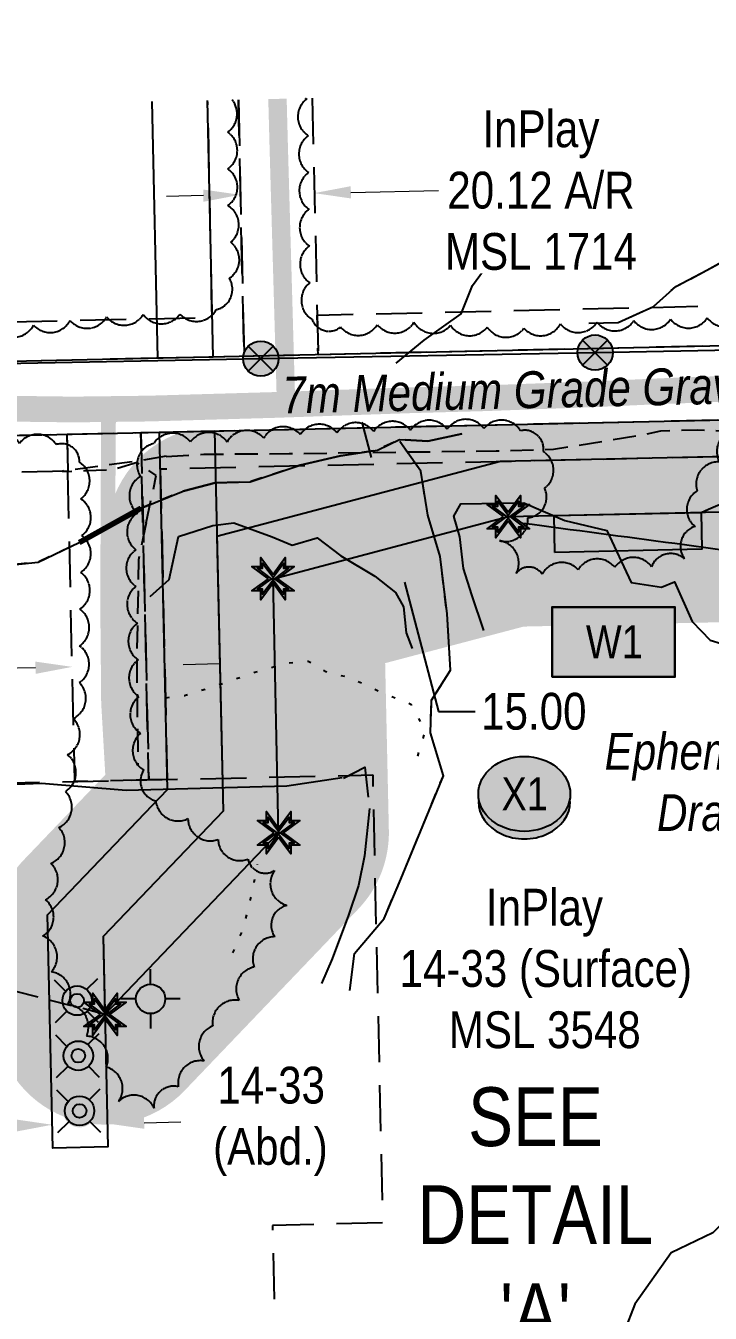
# Model space of a CAD drawing. Extents: x 603855 to 610284, y 5883755 to 5888048.
# Drawn here: x 606607 to 606793.1, y 5884908.4 to 5885258.5 of the extents above; entities that cross this region are included whole.
import ezdxf
from ezdxf.enums import TextEntityAlignment as Align

# ---------------------------------------------------------------- set-up
doc = ezdxf.new("R2010")
doc.units = 0
doc.header["$LTSCALE"] = 5
doc.header["$PDMODE"] = 34
doc.header["$PDSIZE"] = 0.03
for name, pattern in [('0', [1, 1, 0]), ('foc-ACCESSROAD', [3.75, 2.5, -1.25]), ('foc-FLOWLINE', [3.75, 2.5, -1.25]), ('foc-TIELINE', [1.875, 1.25, -0.625]), ('foc-TOPO', [1, 0.2, -0.8]), ('foc-TOPO-ephemeral', [6.25, 3.125, -0.625, 0.625, -0.625, 0.625, -0.625]), ('POWERLINE5', [7.8, 2.4, -0.6, 0.6, -0.6, 0.6, -0.6, 2.4]), ('UG_PIPE', [1.875, 1.25, -0.625])]:
    doc.linetypes.add(name, pattern=pattern)
doc.layers.get('Defpoints').update_dxf_attribs({"color": 9})
for name, color, linetype, lineweight in [('AS-GENERAL', 48, 'Continuous', 18), ('C-AR-T', 13, 'Continuous', 9), ('C-RW-T', 13, 'Continuous', 9), ('C-WS-T', 13, 'Continuous', 9), ('F-AR-T', 190, 'Continuous', 9), ('T-TEXT', 48, 'Continuous', 18), ('T-TIE-T', 201, 'Continuous', 18)]:
    doc.layers.add(name, color=color, linetype=linetype, lineweight=lineweight)
for name, color, linetype in [('AS-PIPE-UG', 44, 'UG_PIPE'), ('AS-POWER', 104, 'foc-POWER'), ('AS-POWER-EXISTING', 72, 'POWERLINE5'), ('AS-ROADS', 254, 'Continuous'), ('C-AR', 13, 'foc-ACCESSROAD'), ('C-FLOWLINE', 13, 'foc-FLOWLINE'), ('C-RW', 13, 'Continuous'), ('C-WS', 13, 'foc-ACCESSROAD'), ('F-AR', 190, 'foc-ACCESSROAD'), ('F-EZE', 190, 'foc-FLOWLINE'), ('F-WS-S', 8, 'Continuous'), ('L-BD', 7, 'Continuous'), ('L-DETAIL-T', 3, 'Continuous'), ('L-MON', 1, 'Continuous'), ('L-SEC', 7, 'Continuous'), ('L-TIE', 7, 'foc-TIELINE'), ('P-BUFFER-H 30m', 51, 'Continuous'), ('P-CROSSINGS', 250, 'Continuous'), ('P-PROPOSED', 10, 'Continuous'), ('P-PROPOSED-H', 21, 'Continuous'), ('P-TEMP-H', 41, 'Continuous'), ('P-TEMP_WORKSPACE', 46, 'Continuous'), ('P-TXT', 4, 'Continuous'), ('T-BUSH', 110, '0'), ('T-DRAW', 143, 'foc-TOPO-ephemeral'), ('T-GENERAL', 48, 'foc-TOPO'), ('T-SLOPE', 48, 'Continuous'), ('T-WATER-T', 170, 'Continuous')]:
    doc.layers.add(name, color=color, linetype=linetype)
doc.layers.add('P-100m WELL BORE BUFFER', color=7, linetype='Continuous', true_color=0xf5ffd6)
doc.styles.add('80CG', font='ARIALN.TTF', dxfattribs={"height": 10})
doc.styles.add('80L', font='ARIALN.TTF', dxfattribs={"height": 10})
doc.styles.add('80LS', font='ARIALNI.TTF', dxfattribs={"height": 10})
doc.styles.add('Crossing', font='ARIALN.TTF', dxfattribs={"height": 10})
doc.styles.add('foc-LtypeFont', font='ARIALN.TTF', dxfattribs={"height": 7.35})
doc.linetypes.add('foc-POWER', pattern='A,6,-1,["P",foc-LtypeFont,S=0.2,R=0,X=-0.625,Y=-0.75],-1.24,4', length=12.24)
doc.linetypes.add('foc-TOPO-flowdirection-NOLINE', pattern='A,0,[">",foc-LtypeFont,S=0.3,R=0,X=0,Y=-0.945],-20,[">",foc-LtypeFont,S=0.3,R=0,X=0,Y=-0.945],0', length=20)
doc.dimstyles.new('Compass 5 000', dxfattribs={"dimscale": 5, "dimtxt": 9, "dimasz": 2, "dimexe": 0.2, "dimexo": 0.0625, "dimgap": 0.5, "dimtad": 0, "dimtih": 1, "dimtoh": 1, "dimzin": 0, "dimdsep": 46, "dimtxsty": '80CG', "dimcen": 0.1, "dimse1": 1, "dimse2": 1, "dimclrd": 256, "dimclrt": 256, "dimaunit": 1, "dimadec": 4, "dimazin": 0, "dimtfac": 0.06, "dimtofl": 0, "dimtmove": 0, "dimatfit": 1, "dimfxl": 0.2, "dimtolj": 1, "dimtzin": 0, "dimlwd": -1, "dimarcsym": 0})

# ---------------------------------------------------------------- blocks, each defined once
blk = doc.blocks.new('GABD')
for p, q in [((0, 0.808), (0, 1.616)), ((-0.808, 0), (-1.616, 0)), ((1.616, 0), (0.808, 0)), ((0, -0.808), (0, -1.616))]:
    blk.add_line(p, q)
blk.add_circle((0, 0), 0.8)
blk = doc.blocks.new('*D390')
at = {"layer": 'C-AR-T', "transparency": 16777216}
for p, q in [((606609.62, 5885083.9), (606599.62, 5885083.67)), ((606649.74, 5885084.81), (606659.73, 5885085.04))]:
    blk.add_line(p, q, dxfattribs=at)
for points in [[(606609.58, 5885085.57), (606609.65, 5885082.23), (606619.61, 5885084.13)], [(606649.7, 5885086.48), (606649.78, 5885083.15), (606639.74, 5885084.59)]]:
    blk.add_solid(points, dxfattribs=at)
at = {"layer": 'Defpoints', "color": 0, "transparency": 16777216}
for p in [(606619.61, 5885084.13), (606619.73, 5885078.97), (606639.86, 5885079.42)]:
    blk.add_point(p, dxfattribs=at)
at = {"layer": 'C-AR-T', "transparency": 16777216, "insert": (606571.69, 5885083.67), "char_height": 10, "attachment_point": 5, "style": '80CG'}
blk.add_mtext('\\A1;InPlay\\P20.12 A/R\\PMSL 3548', dxfattribs=at)
blk = doc.blocks.new('POWERPOLE')
h = blk.add_hatch(color=255)
edge = h.paths.add_edge_path()
edge.add_arc((0, 0), 0.96, 0, 360)
at = {"linetype": 'Continuous'}
for p, q in [((0.679, -0.679), (-0.679, 0.679)), ((-0.679, -0.679), (0.679, 0.679))]:
    blk.add_line(p, q, dxfattribs=at)
blk.add_circle((0, 0), 0.96, dxfattribs=at)
blk = doc.blocks.new('WC')
at = {"layer": 'L-MON'}
h = blk.add_hatch(color=255, dxfattribs=at)
h.dxf.hatch_style = 1
edge = h.paths.add_edge_path()
edge.add_arc((0, 0), 0.9, 0, 360)
at = {"layer": 'L-MON', "color": 240, "flags": 128}
for points in [[(-0.622, 0.503), (-1.232, 1.12)], [(0.52, 0.608), (1.126, 1.206)], [(-1.179, -1.185), (-0.559, -0.572)], [(1.159, -1.185), (0.557, -0.574)]]:
    blk.add_lwpolyline(points, dxfattribs=at)
at = {"layer": 'L-MON', "color": 240}
for radius in [0.8, 0.373]:
    blk.add_circle((0, 0), radius, dxfattribs=at)
blk = doc.blocks.new('TEMP')
h = blk.add_hatch(color=255)
h.dxf.hatch_style = 1
h.paths.add_polyline_path([(0, 0.251), (-0.666, 1.152), (-0.666, 0.666), (-1.152, 0.666), (-0.251, 0), (-1.152, -0.666), (-0.666, -0.666), (-0.666, -1.152), (0, -0.251), (0.666, -1.152), (0.666, -0.666), (1.152, -0.666), (0.251, 0), (1.152, 0.666), (0.666, 0.666), (0.666, 1.152)])
h.paths.add_polyline_path([(0.566, 0.849), (0.566, 0.566), (0.849, 0.566), (0.083, 0), (0.849, -0.566), (0.566, -0.566), (0.566, -0.849), (0, -0.083), (-0.566, -0.849), (-0.566, -0.566), (-0.849, -0.566), (-0.083, 0), (-0.849, 0.566), (-0.566, 0.566), (-0.566, 0.849), (0, 0.083)], flags=16)
h = blk.add_hatch(color=1)
h.dxf.hatch_style = 1
h.paths.add_polyline_path([(0, 0.083), (-0.566, 0.849), (-0.566, 0.566), (-0.849, 0.566), (-0.083, 0), (-0.849, -0.566), (-0.566, -0.566), (-0.566, -0.849), (0, -0.083), (0.566, -0.849), (0.566, -0.566), (0.849, -0.566), (0.083, 0), (0.849, 0.566), (0.566, 0.566), (0.566, 0.849)])
at = {"color": 1}
for p, q in [((-0.083, 0), (0.083, 0)), ((0, 0.083), (0, -0.083))]:
    blk.add_line(p, q, dxfattribs=at)
at = {"color": 255, "flags": 128}
blk.add_lwpolyline([(-0.251, 0), (-1.152, 0.666), (-0.666, 0.666), (-0.666, 1.152), (0, 0.251), (0.666, 1.152), (0.666, 0.666), (1.152, 0.666), (0.251, 0), (1.152, -0.666), (0.666, -0.666), (0.666, -1.152), (0, -0.251), (-0.666, -1.152), (-0.666, -0.666), (-1.152, -0.666)], close=True, dxfattribs=at)
at = {"color": 1, "flags": 128}
blk.add_lwpolyline([(-0.083, 0), (-0.849, 0.566), (-0.566, 0.566), (-0.566, 0.849), (0, 0.083), (0.566, 0.849), (0.566, 0.566), (0.849, 0.566), (0.083, 0), (0.849, -0.566), (0.566, -0.566), (0.566, -0.849), (0, -0.083), (-0.566, -0.849), (-0.566, -0.566), (-0.849, -0.566)], close=True, dxfattribs=at)
blk = doc.blocks.new('*D408')
at = {"layer": 'Defpoints', "color": 0, "transparency": 16777216}
for p in [(606699.38, 5885130.25), (606703.2, 5885115.76), (606707.38, 5885116.86)]:
    blk.add_point(p, dxfattribs=at)
at = {"layer": 'P-TXT', "transparency": 16777216}
for p, q in [((606701.01, 5885141.03), (606698.45, 5885150.7)), ((606709.94, 5885107.19), (606719.23, 5885071.99)), ((606719.23, 5885071.99), (606729.23, 5885071.99))]:
    blk.add_line(p, q, dxfattribs=at)
for points in [[(606702.62, 5885141.45), (606699.39, 5885140.6), (606703.56, 5885131.36)], [(606711.55, 5885107.62), (606708.32, 5885106.77), (606707.38, 5885116.86)]]:
    blk.add_solid(points, dxfattribs=at)
at = {"layer": 'P-TXT', "transparency": 16777216, "insert": (606745.16, 5885071.99), "char_height": 10, "attachment_point": 5, "style": '80CG'}
blk.add_mtext('\\A1;15.00', dxfattribs=at)
blk = doc.blocks.new('*D416')
at = {"layer": 'Defpoints', "color": 0, "transparency": 16777216}
for p in [(606665.27, 5885212.5), (606665.28, 5885211.7), (606685.42, 5885212.15)]:
    blk.add_point(p, dxfattribs=at)
at = {"layer": 'F-AR-T', "transparency": 16777216}
for p, q in [((606655.27, 5885212.28), (606645.27, 5885212.05)), ((606695.4, 5885213.17), (606719.2, 5885213.7))]:
    blk.add_line(p, q, dxfattribs=at)
for points in [[(606655.23, 5885213.94), (606655.3, 5885210.61), (606665.27, 5885212.5)], [(606695.36, 5885214.84), (606695.44, 5885211.51), (606685.4, 5885212.95)]]:
    blk.add_solid(points, dxfattribs=at)
at = {"layer": 'F-AR-T', "transparency": 16777216, "insert": (606747.1, 5885213.7), "char_height": 10, "attachment_point": 5, "style": '80CG', "bg_fill": 3, "box_fill_scale": 1.1, "bg_fill_color": 256, "bg_fill_true_color": 13158600, "bg_fill_transparency": 0}
blk.add_mtext('\\A1;InPlay\\P20.12 A/R\\PMSL 1714', dxfattribs=at)
blk = doc.blocks.new('*D419')
at = {"layer": 'C-RW-T', "transparency": 16777216}
for p, q in [((606604.19, 5884959.41), (606529.78, 5884957.76)), ((606639.17, 5884960.18), (606649.17, 5884960.4))]:
    blk.add_line(p, q, dxfattribs=at)
for points in [[(606604.15, 5884961.07), (606604.22, 5884957.74), (606614.18, 5884959.63)], [(606639.13, 5884961.85), (606639.21, 5884958.52), (606629.17, 5884959.96)]]:
    blk.add_solid(points, dxfattribs=at)
at = {"layer": 'Defpoints', "color": 0, "transparency": 16777216}
for p in [(606614.1, 5884963.51), (606629.09, 5884963.84), (606614.18, 5884959.63)]:
    blk.add_point(p, dxfattribs=at)
at = {"layer": 'C-RW-T', "transparency": 16777216, "insert": (606490.69, 5884957.76), "char_height": 10, "attachment_point": 5, "style": '80CG'}
blk.add_mtext('\\A1;InPlay\\P15.00 P/L R/W\\PPLA ______', dxfattribs=at)
blk = doc.blocks.new('Temp_Area_Small_Pink')
at = {"true_color": 0xff8aff}
h = blk.add_hatch(color=211, dxfattribs=at)
h.dxf.hatch_style = 1
h.paths.add_polyline_path([(-16.83, -9.44), (16.33, -9.44), (16.33, 9.05), (-16.83, 9.05)])
at = {"color": 250}
for points in [[(-17.03, -9.64), (16.53, -9.64), (16.53, 9.25), (-17.03, 9.25)], [(-16.93, -9.54), (16.43, -9.54), (16.43, 9.15), (-16.93, 9.15)]]:
    blk.add_lwpolyline(points, close=True, dxfattribs=at)
at = {"color": 250, "style": '80L'}
blk.add_attdef('TEMPORARY', text='', height=9, dxfattribs=at).set_placement((0, -0.15), align=Align.MIDDLE_CENTER)
blk = doc.blocks.new('xing2')
h = blk.add_hatch(color=50)
h.dxf.hatch_style = 1
edge = h.paths.add_edge_path()
edge.add_ellipse((0, 0), major_axis=(-12.5, 0), ratio=0.816297, start_angle=0, end_angle=360)
h = blk.add_hatch(color=250)
h.dxf.hatch_style = 1
edge = h.paths.add_edge_path()
edge.add_ellipse((0, -2.05), major_axis=(-12.5, 0), ratio=0.816297, start_angle=0, end_angle=180)
edge.add_line((12.5, -2.05), (12.5, 0))
edge.add_ellipse((0, 0), major_axis=(-12.5, 0), ratio=0.816297, start_angle=0, end_angle=180, ccw=False)
edge.add_line((-12.5, 0), (-12.5, -2.05))
at = {"color": 250}
blk.add_ellipse((0, 0), major_axis=(-12.5, 0), ratio=0.816297, dxfattribs=at)
blk.add_ellipse((0, -2.05), major_axis=(-12.5, 0), ratio=0.816297, start_param=0, end_param=3.141593, dxfattribs=at)
at = {"color": 250, "style": 'Crossing'}
blk.add_attdef('CROSSING', text='', height=9, dxfattribs=at).set_placement((0.09, 0.02), align=Align.MIDDLE_CENTER)
at = {"color": 250, "style": 'Crossing', "flags": 1}
for tag, p in [('OWNER', (0.09, -12.49)), ('DESCRIPTION', (0.09, -25.77)), ('LOCATION', (0.09, -39.3)), ('DWG_REF', (0.09, -52.84))]:
    blk.add_attdef(tag, text='', height=9, dxfattribs=at).set_placement(p, align=Align.MIDDLE_CENTER)

msp = doc.modelspace()

# ---------------------------------------------------------------- hatches: boundary and pattern name
at = {"layer": 'P-BUFFER-H 30m'}
h = msp.add_hatch(color=256, dxfattribs=at)
h.dxf.hatch_style = 1
edge = h.paths.add_edge_path()
edge.add_arc((606658.967, 5885119.59), 29.988, 108.32269, 181.26909)
edge.add_line((606628.986, 5885118.926), (606630.366, 5885056.649))
edge.add_line((606630.366, 5885056.649), (606606.377, 5885031.573))
edge.add_arc((606628.046, 5885010.843), 29.988, 136.26909, 181.26909)
edge.add_line((606598.065, 5885010.179), (606598.535, 5884988.979))
edge.add_arc((606628.516, 5884989.644), 29.988, 181.26909, 316.26909)
edge.add_line((606650.185, 5884968.914), (606697.419, 5885018.288))
edge.add_arc((606675.749, 5885039.018), 29.988, 316.26909, 361.26909)
edge.add_line((606705.73, 5885039.682), (606704.723, 5885085.143))
edge.add_line((606704.723, 5885085.143), (606742.412, 5885095.089))
edge.add_line((606742.412, 5885095.089), (607214.373, 5885105.515))
edge.add_line((607214.373, 5885105.515), (607222.011, 5885098.691))
edge.add_arc((607241.991, 5885121.054), 29.988, 228.22083, 246.35337)
edge.add_line((607229.962, 5885093.584), (607269.812, 5885076.135))
edge.add_line((607269.812, 5885076.135), (607292.739, 5885062.639))
edge.add_line((607292.739, 5885062.639), (607422.5, 5884966.067))
edge.add_line((607422.5, 5884966.067), (607451.857, 5884925.777))
edge.add_arc((607476.093, 5884943.437), 29.988, 216.07954, 271.26409)
edge.add_line((607476.755, 5884913.457), (607544.099, 5884914.943))
edge.add_arc((607543.437, 5884944.923), 29.988, 271.26409, 361.26409)
edge.add_line((607573.418, 5884945.585), (607573.197, 5884955.579))
edge.add_arc((607543.216, 5884954.917), 29.988, 1.26409, 91.26409)
edge.add_line((607542.555, 5884984.898), (607496.102, 5884983.873))
edge.add_line((607496.102, 5884983.873), (607475.477, 5885012.179))
edge.add_arc((607451.24, 5884994.519), 29.988, 36.07954, 53.34213)
edge.add_line((607469.144, 5885018.576), (607332.785, 5885120.059))
edge.add_arc((607314.881, 5885096.002), 29.988, 53.34213, 59.51543)
edge.add_line((607330.094, 5885121.845), (607303.251, 5885137.647))
edge.add_arc((607288.038, 5885111.804), 29.988, 59.51543, 66.35337)
edge.add_line((607300.066, 5885139.274), (607263.872, 5885155.122))
edge.add_line((607263.872, 5885155.122), (607256.753, 5885161.483))
edge.add_line((607256.753, 5885161.483), (606649.54, 5885148.057))
at = {"layer": 'P-PROPOSED-H'}
h = msp.add_hatch(color=256, dxfattribs=at)
h.dxf.hatch_style = 1
h.paths.add_polyline_path([(606628.516, 5884989.644), (606675.749, 5885039.018), (606674.219, 5885108.107), (606738.197, 5885124.991), (607225.534, 5885135.757), (607241.991, 5885121.054), (607283.482, 5885102.887), (607309.345, 5885087.661), (607444.055, 5884987.406), (607476.093, 5884943.437), (607543.437, 5884944.923), (607543.216, 5884954.917), (607481.096, 5884953.546), (607451.24, 5884994.519), (607314.881, 5885096.002), (607288.038, 5885111.804), (607247.461, 5885129.571), (607229.845, 5885145.31), (607226.623, 5885150.779), (606736.088, 5885139.942), (606658.967, 5885119.59), (606660.622, 5885044.895), (606628.046, 5885010.843)])
at = {"layer": 'P-TEMP-H'}
h = msp.add_hatch(color=256, dxfattribs=at)
h.dxf.hatch_style = 1
h.paths.add_polyline_path([(606750.899, 5885115.274), (606750.677, 5885125.267), (606790.651, 5885126.153), (606790.873, 5885116.159)])

# ---------------------------------------------------------------- linework, layer by layer
at = {"layer": 'AS-GENERAL', "const_width": 1.5, "flags": 128}
msp.add_lwpolyline([(606621.508, 5885117.932), (606638.339, 5885127.288)], dxfattribs=at)
at = {"layer": 'AS-PIPE-UG', "flags": 128}
for points in [[(606645.124, 5885141.381), (606655.362, 5885141.977), (606678.653, 5885142.142), (606734.873, 5885142.877), (606750.489, 5885143.298), (606775.405, 5885147.385), (606779.742, 5885148.297), (606789.779, 5885148.581), (606798.63, 5885148.216), (606804.817, 5885146.139), (606809.29, 5885145.512), (606813.125, 5885144.133), (606828.442, 5885145.503), (606845.862, 5885145.705), (606859.46, 5885146.342), (606867.907, 5885146.368), (606887.744, 5885147.262), (606905.733, 5885147.024), (606915.823, 5885147.047), (606922.78, 5885148.36), (606933.62, 5885147.664), (606953.653, 5885148.249), (606966.303, 5885148.431), (606977.81, 5885148.944), (606990.264, 5885149.187), (607002.884, 5885149.595), (607014.901, 5885149.824), (607044.204, 5885150.345), (607064.747, 5885150.441), (607073.864, 5885150.66), (607085.123, 5885150.933), (607096.11, 5885150.791), (607114.849, 5885151.25), (607152.563, 5885153.103), (607174.592, 5885153.011), (607179.979, 5885152.204), (607190.824, 5885153.015), (607201.476, 5885153.591), (607210.838, 5885154.138), (607219.009, 5885154.096)], [(606639.734, 5885123.287), (606642.478, 5885136.197), (606637.28, 5885139.668), (606630.364, 5885137.656), (606623.265, 5885137.44), (606616.991, 5885137.146)], [(606645.124, 5885141.445), (606637.275, 5885140.073), (606617.015, 5885137.376)], [(606639.737, 5885123.328), (606637.68, 5885113.269), (606637.141, 5885086.137), (606637.461, 5885057.487)]]:
    msp.add_lwpolyline(points, dxfattribs=at)
at = {"layer": 'AS-POWER', "flags": 128}
msp.add_lwpolyline([(606228.339, 5885158.244), (606313.557, 5885160.326), (606411.592, 5885162.394), (606513.465, 5885164.788), (606596.215, 5885166.498), (606670.901, 5885167.941), (606761.828, 5885169.591), (606845.615, 5885171.287), (606962.308, 5885173.342), (607061.762, 5885175.877), (607136.47, 5885177.813), (607212.589, 5885179.764), (607305.937, 5885181.827), (607790.22, 5885192.089)], dxfattribs=at)
at = {"layer": 'AS-ROADS', "flags": 128}
for points, const_width in [([(606677.778, 5885155.454), (606675.796, 5885225.02), (606675.434, 5885238.583)], 5), ([(606629.495, 5885154.231), (606629.329, 5885128.084), (606629.248, 5885100.131), (606629.483, 5885074.446), (606630.743, 5885052.382), (606632.022, 5885032.902), (606634.201, 5885016.576), (606642.785, 5885003.91), (606648.858, 5884992.595), (606648.288, 5884982.673), (606641.944, 5884977.352), (606634.521, 5884980.575), (606630.679, 5884990.292), (606632.921, 5885002.217), (606633.941, 5885016.636)], 3.998)]:
    msp.add_lwpolyline(points, dxfattribs=dict(at, const_width=const_width))
msp.add_lwpolyline([(606588.948, 5885154.509, 7, 7, 0), (606619.792, 5885154.117, 7, 7, 0), (606640.387, 5885154.368, 7, 7, 0), (606674.609, 5885155.352, 7, 7, 0), (606712.044, 5885156.645, 7, 7, 0), (606731.704, 5885157.179, 7, 7, 0), (606761.666, 5885158.275, 7, 7, 0), (606780.828, 5885159.142, 7, 7, 0), (606794.462, 5885159.638, 7, 7, 0), (606818.435, 5885159.886, 7, 7, 0), (606844.95, 5885159.74, 7, 7, 0), (606855.338, 5885159.307, 7, 7, 0), (606877.552, 5885158.926, 7, 7, 0), (606897.258, 5885159.463, 7, 7, 0), (606934.921, 5885161.033, 7, 7, 0), (606961.232, 5885161.353, 7, 7, 0), (606985.623, 5885161.591, 7, 7, 0), (607005.323, 5885161.56, 7, 7, 0), (607029.051, 5885162.379, 7, 7, 0), (607045.505, 5885162.383, 7, 7, 0), (607062.014, 5885163.241, 7, 7, 0)], format="xyseb", dxfattribs=at)
at = {"layer": 'C-AR', "flags": 128}
msp.add_lwpolyline([(606618.207, 5885147.389), (606638.314, 5885147.834), (606640.406, 5885053.402), (606620.299, 5885052.957)], close=True, dxfattribs=at)
at = {"layer": 'C-FLOWLINE', "flags": 128}
for points in [[(606645.433, 5885053.513), (606640.406, 5885053.402), (606638.314, 5885147.834), (606885.086, 5885153.301), (607220.774, 5885160.708), (607226.623, 5885150.779), (606885.308, 5885143.247), (606643.564, 5885137.892), (606645.433, 5885053.513)], [(606618.43, 5885137.335), (606404.768, 5885132.602), (606366.621, 5885141.815), (606618.207, 5885147.389), (606618.43, 5885137.335)]]:
    msp.add_lwpolyline(points, close=True, dxfattribs=at)
at = {"layer": 'C-RW'}
msp.add_lwpolyline([(606656.34, 5885238.16), (606657.886, 5885168.385), (606642.896, 5885168.053), (606641.35, 5885237.828)], dxfattribs=at)
msp.add_lwpolyline([(606658.331, 5885148.278), (606660.622, 5885044.895), (606628.046, 5885010.843), (606629.315, 5884953.572), (606614.325, 5884953.239), (606612.918, 5885016.72), (606645.494, 5885050.772), (606643.341, 5885147.946)], close=True, dxfattribs=at)
at = {"layer": 'C-WS', "flags": 128}
msp.add_lwpolyline([(606579.491, 5885052.052), (606701.332, 5885054.752), (606704.031, 5884932.91), (606674.051, 5884932.246), (606674.715, 5884902.265), (606552.873, 5884899.566), (606549.975, 5885030.402), (606579.955, 5885031.066)], close=True, dxfattribs=at)
at = {"layer": 'F-AR', "flags": 128}
msp.add_lwpolyline([(606684.877, 5885238.792), (606686.237, 5885179.77), (606686.484, 5885169.018), (606666.359, 5885168.572), (606664.794, 5885238.347)], dxfattribs=at)
at = {"layer": 'F-EZE', "flags": 128}
msp.add_lwpolyline([(606664.794, 5885238.347), (606666.359, 5885168.572), (606553.745, 5885166.078), (606530.066, 5885176.407), (606657.648, 5885179.138), (606656.499, 5885237.779)], dxfattribs=at)
msp.add_lwpolyline([(606884.641, 5885173.408), (606686.484, 5885169.018), (606686.237, 5885179.77), (606884.14, 5885184.395), (607179.316, 5885190.926), (607180.719, 5885179.941), (606884.641, 5885173.408)], close=True, dxfattribs=at)
msp.add_lwpolyline([(606884.641, 5885173.408), (606686.484, 5885169.018), (606686.237, 5885179.77), (606884.14, 5885184.395), (607179.316, 5885190.926), (607180.719, 5885179.941), (606884.641, 5885173.408)], close=True, dxfattribs=at)
msp.add_lwpolyline([(606884.641, 5885173.408), (606686.484, 5885169.018), (606686.237, 5885179.77), (606884.14, 5885184.395), (607179.316, 5885190.926), (607180.719, 5885179.941), (606884.641, 5885173.408)], close=True, dxfattribs=at)
msp.add_lwpolyline([(606884.641, 5885173.408), (606686.484, 5885169.018), (606686.237, 5885179.77), (606884.14, 5885184.395), (607179.316, 5885190.926), (607180.719, 5885179.941), (606884.641, 5885173.408)], close=True, dxfattribs=at)
at = {"layer": 'L-SEC'}
for p, q in [((606884.641, 5885173.408), (606078.397, 5885155.547)), ((606079.359, 5885135.451), (606885.086, 5885153.301))]:
    msp.add_line(p, q, dxfattribs=at)
at = {"layer": 'L-TIE'}
msp.add_line((606628.516, 5884989.644), (606059.252, 5885135.006), dxfattribs=at)
at = {"layer": 'P-PROPOSED'}
msp.add_lwpolyline([(606628.516, 5884989.644), (606675.749, 5885039.018), (606674.219, 5885108.107), (606738.197, 5885124.991), (607225.534, 5885135.757), (607241.991, 5885121.054), (607283.482, 5885102.887), (607309.345, 5885087.661), (607444.055, 5884987.406), (607476.093, 5884943.437), (607543.437, 5884944.923), (607543.216, 5884954.917), (607481.096, 5884953.546), (607451.24, 5884994.519), (607314.881, 5885096.002), (607288.038, 5885111.804), (607247.461, 5885129.571), (607229.845, 5885145.31), (607226.623, 5885150.779), (606736.088, 5885139.942), (606658.967, 5885119.59), (606660.622, 5885044.895), (606628.046, 5885010.843)], close=True, dxfattribs=at)
at = {"layer": 'P-TEMP_WORKSPACE'}
msp.add_lwpolyline([(606750.899, 5885115.274), (606750.677, 5885125.267), (606790.651, 5885126.153), (606790.873, 5885116.159)], close=True, dxfattribs=at)
at = {"layer": 'T-BUSH', "flags": 128}
for points in [[(606148.559, 5885244.214, 0.5205671), (606155.219, 5885236.759, 0.5205671), (606161.878, 5885229.304, 0.5205671), (606169.472, 5885222.854, 0.5205671), (606177.384, 5885216.744, 0.5205671), (606185.295, 5885210.634, 0.5205671), (606193.259, 5885204.593, 0.5205671), (606201.253, 5885198.592, 0.5205671), (606209.248, 5885192.592, 0.5205671), (606217.243, 5885186.592, 0.5205671), (606225.486, 5885180.97, 0.5205671), (606234.174, 5885176.026, 0.5205671), (606242.953, 5885171.41, 0.5205671), (606252.946, 5885171.178, 0.5205671), (606262.939, 5885170.945, 0.5205671), (606272.933, 5885170.712, 0.5205671), (606282.926, 5885170.479, 0.5205671), (606292.919, 5885170.247, 0.5205671), (606302.911, 5885170.193, 0.5205671), (606312.896, 5885170.65, 0.5205671), (606322.882, 5885171.106, 0.5205671), (606332.867, 5885171.563, 0.5205671), (606342.853, 5885172.02, 0.5205671), (606352.844, 5885172.304, 0.5205671), (606362.838, 5885172.471, 0.5205671), (606372.833, 5885172.638, 0.5205671), (606382.828, 5885172.805, 0.5205671), (606392.822, 5885172.972, 0.5205671), (606402.792, 5885173.612, 0.5205671), (606412.747, 5885174.512, 0.5205671), (606422.729, 5885174.132, 0.5205671), (606432.718, 5885174.182, 0.5205671), (606442.71, 5885174.482, 0.5205671), (606451.861, 5885176.29, 0.5205671), (606450.286, 5885185.964, 0.5205671), (606450.019, 5885195.78, 0.5205671), (606448.917, 5885205.457, 0.5205671), (606452.869, 5885212.556, 0.5205671), (606461.188, 5885218.098, 0.5205671), (606470.049, 5885222.626, 0.5205671), (606478.867, 5885227.227, 0.5205671), (606487.139, 5885232.839, 0.5205671), (606494.1, 5885226.307, 0.5205671), (606500.984, 5885219.059, 0.5205671), (606505.296, 5885210.205, 0.5205671), (606500.638, 5885204.375, 0.5205671), (606491.412, 5885200.53, 0.5205671), (606482.185, 5885196.684, 0.5205671), (606475.949, 5885188.884, 0.5205671), (606473.69, 5885179.767, 0.5205671), (606480.071, 5885175.736, 0.5205671), (606489.862, 5885177.752, 0.5205671), (606499.652, 5885179.768, 0.5205671), (606509.565, 5885179.777, 0.5205671), (606519.528, 5885178.962, 0.5205671), (606529.377, 5885177.342, 0.5205671), (606539.225, 5885175.853, 0.5205671), (606549.221, 5885175.892, 0.5205671), (606559.214, 5885175.791, 0.5205671), (606569.2, 5885175.351, 0.5205671), (606579.193, 5885175.428, 0.5205671), (606589.188, 5885175.595, 0.5205671), (606599.183, 5885175.762, 0.5205671), (606609.097, 5885177.038, 0.5205671), (606619.01, 5885178.32, 0.5205671), (606628.955, 5885179.298, 0.5205671), (606638.926, 5885179.95, 0.5205671), (606648.921, 5885180.067, 0.5205671), (606658.756, 5885181.269, 0.5205671), (606662.305, 5885189.774, 0.5205671), (606662.704, 5885199.594, 0.5205671), (606661.931, 5885209.557, 0.5205671), (606661.938, 5885219.553, 0.5205671), (606661.907, 5885229.549, 0.4291982), (606663.124, 5885238.31, 0.4291982)], [(606683.052, 5885238.751, 0.0157072), (606683.371, 5885238.538, 0.5205671), (606683.804, 5885228.553, 0.5205671), (606683.913, 5885218.557, 0.5205671), (606684.022, 5885208.562, 0.5205671), (606684.12, 5885198.566, 0.5205671), (606684.21, 5885188.571, 0.5205671), (606684.877, 5885178.605, 0.5205671), (606692.615, 5885176.554, 0.5205671), (606702.592, 5885177.172, 0.5205671), (606712.566, 5885177.826, 0.5205671), (606722.503, 5885177.039, 0.5205671), (606732.481, 5885176.523, 0.5205671), (606742.468, 5885176.198, 0.5205671), (606752.39, 5885177.407, 0.5205671), (606762.372, 5885177.881, 0.5205671), (606772.36, 5885178.285, 0.5205671), (606782.348, 5885178.689, 0.5205671), (606792.339, 5885179.009, 0.5205671), (606802.33, 5885179.328, 0.5205671), (606812.301, 5885179.981, 0.5205671), (606822.26, 5885180.846, 0.5205671), (606832.248, 5885180.99, 0.5205671), (606842.234, 5885180.761, 0.5205671), (606852.183, 5885179.786, 0.5205671), (606861.354, 5885176.369, 0.5205671), (606870.998, 5885174.341, 0.5205671), (606878.177, 5885175.585, 0.5205671), (606884.388, 5885183.417, 0.5205671), (606893.284, 5885185.478, 0.5205671), (606901.544, 5885179.848, 0.5205671), (606910.599, 5885177.055, 0.5205671), (606920.575, 5885177.671, 0.5205671), (606930.538, 5885178.487, 0.5205671), (606940.514, 5885179.089, 0.5205671), (606950.498, 5885179.595, 0.5205671), (606960.446, 5885180.491, 0.5205671), (606970.359, 5885181.778, 0.5205671), (606980.309, 5885182.484, 0.5205671), (606990.305, 5885182.495, 0.5205671), (607000.191, 5885183.51, 0.5205671), (607009.963, 5885185.545, 0.5205671), (607019.958, 5885185.453, 0.5205671), (607029.951, 5885185.434, 0.5205671), (607039.916, 5885186.23, 0.5205671), (607049.892, 5885186.779, 0.5205671), (607059.886, 5885186.983, 0.5205671), (607069.876, 5885187.288, 0.5205671), (607079.853, 5885187.901, 0.5205671), (607089.831, 5885188.504, 0.5205671), (607099.812, 5885189.053, 0.5205671), (607109.793, 5885189.603, 0.5205671), (607119.777, 5885189.958, 0.5205671), (607129.77, 5885189.719, 0.5205671), (607139.763, 5885189.561, 0.5205671), (607149.755, 5885189.848, 0.5205671), (607159.671, 5885189.523, 0.5205671), (607159.723, 5885196.16, 0.5205671), (607159.343, 5885203.29)], [(607189.078, 5885043.662, 0.5205671), (607188.42, 5885053.636, 0.5205671), (607187.763, 5885063.61, 0.5205671), (607187.028, 5885073.577, 0.5205671), (607185.693, 5885083.484, 0.5205671), (607184.357, 5885093.39, 0.5205671), (607183.022, 5885103.296, 0.5205671), (607181.684, 5885113.202, 0.5205671), (607179.305, 5885122.911, 0.5205671), (607176.925, 5885132.62, 0.5205671), (607176.066, 5885142.57, 0.5205671), (607174.345, 5885152.268, 0.5205671), (607167.464, 5885157.36, 0.5205671), (607157.468, 5885157.417, 0.5205671), (607147.478, 5885157.137, 0.5205671), (607137.489, 5885156.752, 0.5205671), (607127.499, 5885156.41, 0.5205671), (607117.508, 5885156.131, 0.5205671), (607107.512, 5885156.011, 0.5205671), (607097.517, 5885155.896, 0.5205671), (607087.521, 5885155.839, 0.5205671), (607077.537, 5885155.596, 0.5205671), (607069.119, 5885150.61, 0.5205671), (607061.078, 5885144.673, 0.5205671), (607051.124, 5885144.351, 0.5205671), (607041.13, 5885144.147, 0.5205671), (607031.139, 5885144.064, 0.5205671), (607021.164, 5885144.714, 0.5205671), (607011.236, 5885143.685, 0.5205671), (607002.227, 5885144.87, 0.5205671), (606995.645, 5885152.392, 0.5205671), (606985.819, 5885152.781, 0.5205671), (606975.823, 5885152.842, 0.5205671), (606965.828, 5885153.008, 0.5205671), (606955.835, 5885153.22, 0.5205671), (606945.843, 5885153.491, 0.5205671), (606935.85, 5885153.503, 0.5205671), (606925.858, 5885153.219, 0.5205671), (606915.866, 5885152.934, 0.5205671), (606910.098, 5885146.692, 0.5205671), (606906.654, 5885138.059, 0.5205671), (606897.455, 5885137.989, 0.5205671), (606887.783, 5885140.512, 0.5205671), (606878.485, 5885144.169, 0.5205671), (606869.211, 5885147.901, 0.5205671), (606859.244, 5885147.662, 0.5205671), (606849.279, 5885147.942, 0.5205671), (606839.348, 5885149.073, 0.5205671), (606829.417, 5885150.213, 0.5205671), (606819.451, 5885150.711, 0.5205671), (606809.455, 5885150.652, 0.5205671), (606799.853, 5885148.396, 0.5205671), (606795.641, 5885139.892, 0.5205671), (606789.574, 5885132, 0.5205671), (606789.034, 5885122.312, 0.5205671), (606786.143, 5885113.544, 0.5205671), (606777.177, 5885111.372, 0.5205671), (606767.185, 5885111.207, 0.5205671), (606757.211, 5885110.552, 0.5205671), (606747.445, 5885109.324, 0.5205671), (606740.348, 5885109.532, 0.5205671), (606735.79, 5885118.429, 0.5205671), (606743.516, 5885124.668, 0.5205671), (606748.074, 5885132.709, 0.5205671), (606747.753, 5885142.689, 0.5205671), (606741.533, 5885148.345, 0.5205671), (606731.583, 5885148.95, 0.5205671), (606721.589, 5885148.741, 0.5205671), (606711.597, 5885148.466, 0.5205671), (606701.606, 5885148.148, 0.5205671), (606691.619, 5885147.73, 0.5205671), (606681.632, 5885147.29, 0.5205671), (606671.687, 5885146.362, 0.5205671), (606661.757, 5885145.279, 0.5205671), (606651.761, 5885145.281, 0.5205671), (606641.802, 5885144.881, 0.5205671), (606638.162, 5885135.925, 0.5205671), (606637.367, 5885125.962, 0.5205671), (606636.896, 5885115.977, 0.5205671), (606636.922, 5885105.991, 0.5205671), (606637.346, 5885096.004, 0.5205671), (606637.559, 5885086.011, 0.5205671), (606637.734, 5885076.016, 0.5205671), (606638.212, 5885066.038, 0.5205671), (606639.077, 5885056.079, 0.5205671), (606642.334, 5885047.678, 0.5205671), (606651.091, 5885042.859, 0.5205671), (606659.292, 5885037.188, 0.5205671), (606667.423, 5885031.866, 0.5205671), (606674.634, 5885028.717, 0.5205671), (606677.938, 5885019.283, 0.5205671), (606674.672, 5885010.782, 0.5205671), (606669.1, 5885002.514, 0.5205671), (606665.051, 5884993.41, 0.5205671), (606657.832, 5884986.496, 0.5205671), (606655.518, 5884976.959, 0.5205671), (606648.469, 5884969.952, 0.5205671), (606641.851, 5884964.161, 0.5205671), (606632.179, 5884965.938, 0.5205671), (606628.878, 5884975.309, 0.5205671), (606623.486, 5884983.722, 0.5205671), (606618.395, 5884992.317, 0.5205671), (606613.98, 5885001.22, 0.5205671), (606611.648, 5885010.94, 0.5205671), (606612.33, 5885020.791, 0.5205671), (606613.81, 5885030.677, 0.5205671), (606615.998, 5885040.43, 0.5205671), (606617.746, 5885050.244, 0.5205671), (606618.309, 5885060.224, 0.5205671), (606619.836, 5885070.056, 0.5205671), (606621.561, 5885079.838, 0.5205671), (606621.611, 5885089.834, 0.5205671), (606621.68, 5885099.83, 0.5205671), (606621.943, 5885109.822, 0.5205671), (606622.205, 5885119.815, 0.5205671), (606621.948, 5885129.805, 0.5205671), (606621.58, 5885139.794, 0.5205671), (606615.259, 5885144.583, 0.5205671), (606605.276, 5885144.906, 0.5205671), (606595.305, 5885145.616, 0.5205671), (606585.335, 5885146.33, 0.5205671), (606575.364, 5885147.043, 0.5205671), (606565.507, 5885148.559, 0.5205671), (606555.725, 5885150.621, 0.5205671), (606545.944, 5885152.682, 0.5205671), (606536.163, 5885154.743, 0.5205671), (606526.434, 5885152.546, 0.5205671), (606516.455, 5885152.891, 0.5205671), (606506.468, 5885153.317, 0.5205671), (606496.481, 5885153.743, 0.5205671), (606486.494, 5885154.169, 0.5205671), (606476.507, 5885154.595, 0.5205671), (606467.278, 5885151.129, 0.5205671), (606457.735, 5885148.155, 0.5205671), (606448.191, 5885145.181, 0.5205671), (606438.318, 5885143.721, 0.5205671), (606428.403, 5885142.449, 0.5205671), (606418.488, 5885141.177, 0.5205671), (606408.538, 5885140.286, 0.5205671), (606398.559, 5885139.693, 0.5205671), (606388.581, 5885139.101, 0.5205671), (606378.596, 5885138.745, 0.5205671), (606368.601, 5885138.824, 0.5205671), (606358.605, 5885138.902, 0.5205671), (606348.609, 5885138.981, 0.5205671), (606338.615, 5885139.132, 0.5205671), (606328.623, 5885139.422, 0.5205671), (606318.631, 5885139.713, 0.5205671), (606308.639, 5885140.003, 0.5205671), (606298.653, 5885140.403, 0.5205671), (606288.677, 5885141.038, 0.5205671), (606278.701, 5885141.673, 0.5205671), (606268.718, 5885142.105, 0.5205671), (606258.995, 5885140.402, 0.5205671), (606249.244, 5885138.23, 0.5205671), (606239.36, 5885137.187, 0.5205671), (606229.367, 5885137.102, 0.5205671), (606219.375, 5885136.816, 0.5205671), (606209.383, 5885136.531, 0.5205671), (606199.401, 5885136.047, 0.5205671), (606189.436, 5885135.261, 0.5205671), (606179.471, 5885134.475, 0.5205671), (606170.047, 5885131.693, 0.5205671), (606164.329, 5885123.888, 0.5205671), (606163.382, 5885113.989, 0.5205671), (606163.392, 5885103.993, 0.5205671), (606163.403, 5885093.997, 0.5205671), (606163.645, 5885084.004, 0.5205671), (606163.92, 5885074.012, 0.5205671), (606164.195, 5885064.02, 0.5205671), (606164.469, 5885054.027, 0.5205671), (606164.744, 5885044.035, 0.5205671), (606165.327, 5885034.057, 0.5205671), (606165.949, 5885024.08, 0.5205671), (606166.572, 5885014.103, 0.5205671), (606167.194, 5885004.127, 0.5205671), (606167.164, 5884994.136, 0.5205671), (606166.98, 5884984.142, 0.5205671), (606166.795, 5884974.147, 0.5205671), (606165.509, 5884964.254, 0.5205671), (606163.871, 5884954.393, 0.5205671), (606165.757, 5884944.623, 0.5205671), (606165.178, 5884934.665, 0.5205671), (606163.063, 5884924.961, 0.5205671), (606158.289, 5884917.231, 0.5205671), (606148.663, 5884915.211, 0.5205671), (606138.878, 5884917.254, 0.5205671), (606129.024, 5884917.226, 0.5205671), (606119.124, 5884915.84, 0.5205671), (606109.182, 5884916.29, 0.5205671), (606099.228, 5884917.208, 0.5205671), (606089.28, 5884917.121, 0.5205671), (606079.337, 5884916.094, 0.5205671), (606069.369, 5884915.452, 0.5205671), (606059.376, 5884915.219, 0.5205671), (606049.382, 5884914.987, 0.5205671), (606039.39, 5884914.71, 0.5205671), (606029.399, 5884914.413, 0.5205671), (606019.407, 5884914.115, 0.5205671), (606009.415, 5884913.827, 0.5205671), (605999.42, 5884913.855, 0.5205671), (605989.424, 5884913.883, 0.5205671), (605979.429, 5884913.835, 0.5205671), (605969.439, 5884913.478, 0.2779953), (605963.595, 5884915.826, 0.2779953)]]:
    msp.add_lwpolyline(points, format="xyb", dxfattribs=at)
at = {"layer": 'T-DRAW', "linetype": 'foc-TOPO-flowdirection-NOLINE', "flags": 128}
for points in [[(606760.134, 5885177.598), (606768.127, 5885177.805), (606777.667, 5885182.098), (606783.8, 5885187.543), (606792.195, 5885191.982), (606801.416, 5885197.038), (606807.206, 5885204.167), (606804.725, 5885208.006), (606806.461, 5885212.801), (606812.748, 5885216.569), (606812.842, 5885227.718), (606816.122, 5885231.228), (606838.637, 5885258.469)], [(606563.766, 5885111.255), (606569.85, 5885107.278), (606577.867, 5885111.999), (606588.804, 5885112.537), (606598.954, 5885111.434), (606610.351, 5885112.611), (606621.508, 5885117.932), (606638.339, 5885127.288), (606649.754, 5885131.907), (606658.514, 5885134.154), (606668.011, 5885134.475), (606681.616, 5885138.96), (606692.619, 5885141.498), (606702.62, 5885143.101), (606708.645, 5885145.947), (606716.292, 5885145.541), (606725.559, 5885147.534)], [(606696.361, 5885006.192), (606704.447, 5885015.737), (606708.948, 5885026.384), (606714.926, 5885040.888), (606720.558, 5885054.527), (606717.02, 5885066.205), (606717.34, 5885075.122), (606722.518, 5885083.259), (606721.554, 5885098.522), (606719.645, 5885114.153), (606716.321, 5885125.426), (606714.408, 5885137.31), (606708.737, 5885145.406)]]:
    msp.add_lwpolyline(points, dxfattribs=at)
at = {"layer": 'T-DRAW', "flags": 128}
for points in [[(606760.134, 5885177.598), (606768.127, 5885177.805), (606777.667, 5885182.098), (606783.8, 5885187.543), (606792.195, 5885191.982), (606801.416, 5885197.038), (606807.206, 5885204.167), (606804.725, 5885208.006), (606806.461, 5885212.801), (606812.748, 5885216.569), (606812.842, 5885227.718), (606816.122, 5885231.228)], [(606725.559, 5885147.534), (606716.292, 5885145.541), (606708.645, 5885145.947), (606702.62, 5885143.101), (606692.619, 5885141.498), (606681.616, 5885138.96), (606668.011, 5885134.475), (606658.514, 5885134.154), (606649.754, 5885131.907), (606638.339, 5885127.288), (606621.508, 5885117.932), (606610.351, 5885112.611), (606598.954, 5885111.434), (606588.804, 5885112.537), (606577.867, 5885111.999), (606569.85, 5885107.278), (606563.766, 5885111.255)], [(606695.073, 5884996.09), (606696.361, 5885006.192), (606704.447, 5885015.737), (606708.948, 5885026.384), (606714.926, 5885040.888), (606720.558, 5885054.527), (606717.02, 5885066.205), (606717.34, 5885075.122), (606722.518, 5885083.259), (606721.554, 5885098.522), (606719.645, 5885114.153), (606716.321, 5885125.426), (606714.408, 5885137.31), (606708.737, 5885145.406)]]:
    msp.add_lwpolyline(points, dxfattribs=at)
at = {"layer": 'T-GENERAL', "flags": 128}
for points in [[(606645.055, 5885075.731), (606650.17, 5885076.389), (606656.604, 5885078.301), (606662.993, 5885080.504), (606669.235, 5885082.65), (606677.471, 5885085.088), (606683.801, 5885085.719), (606688.554, 5885082.85), (606695.306, 5885081.158), (606703.132, 5885077.464), (606711.708, 5885074.018), (606715.606, 5885066.654), (606713.026, 5885058.358)], [(606663.3, 5885006.395), (606665.944, 5885012.347), (606667.86, 5885019.728), (606669.126, 5885025.616), (606670.027, 5885030.49)]]:
    msp.add_lwpolyline(points, dxfattribs=at)
at = {"layer": 'T-SLOPE', "flags": 128}
for points in [[(606707.696, 5885166.756), (606715.357, 5885172.971), (606725.353, 5885180.155), (606728.483, 5885187.833), (606735.201, 5885196.977), (606751.483, 5885201.034), (606761.002, 5885201.947), (606764.883, 5885208.122), (606765.994, 5885216.073)], [(606731.599, 5885094.025), (606728.272, 5885103.759), (606726.003, 5885110.889), (606725.061, 5885119.449), (606723.393, 5885125.113), (606725.267, 5885128.443), (606736.633, 5885128.677), (606742.46, 5885128.699), (606753.576, 5885123.944), (606765.055, 5885121.225), (606771.617, 5885107.065), (606779.917, 5885105.79), (606783.45, 5885107.227), (606788.238, 5885096.473), (606793.086, 5885091.354), (606802.087, 5885088.661)], [(606640.814, 5885103.223), (606646.001, 5885107.89), (606648.544, 5885119.541), (606657.816, 5885122.573), (606663.55, 5885123.256), (606673.996, 5885119.463), (606679.394, 5885117.239), (606686.236, 5885119.258), (606692.697, 5885114.354), (606701.955, 5885108.792), (606707.523, 5885104.355), (606709.703, 5885100.446), (606710.476, 5885093.393), (606712.053, 5885089.144)], [(606693.056, 5885053.928), (606678.004, 5885051.694), (606634.322, 5885050.481), (606611.276, 5885052.455), (606595.369, 5885051.792), (606580.446, 5885055.393), (606550.567, 5885057.319)], [(606693.397, 5885053.862), (606699.169, 5885056.885), (606700.115, 5885048.676)], [(606700.429, 5885045.651), (606699.124, 5885032.767), (606697.47, 5885024.724), (606694.73, 5885016.585), (606690.334, 5885004.734), (606687.434, 5884998.025)], [(606850.358, 5885018.294), (606846.404, 5885007.689), (606843.333, 5884999.19), (606815.773, 5884982.282), (606811.13, 5884976.217), (606808.018, 5884966.385), (606801.086, 5884959.548), (606796.592, 5884950.647), (606799.577, 5884944.531), (606799.95, 5884936.321), (606793.863, 5884930.238), (606782.549, 5884924.816), (606772.646, 5884910.793), (606769.827, 5884903.55)]]:
    msp.add_lwpolyline(points, dxfattribs=at)

# ---------------------------------------------------------------- block references
at = {"layer": 'F-WS-S', "xscale": 4.999999999999924, "yscale": 4.999999999999924, "zscale": 4.999999999999924}
msp.add_blockref('GABD', (606640.92, 5884993.836), dxfattribs=at)
at = {"layer": 'L-MON'}
for name, p, xscale, yscale, zscale in [('TEMP', (606738.197, 5885124.991), 4.998005649999986, 4.998005649999986, 4.998005649999986), ('TEMP', (606674.219, 5885108.107), 4.998005649999986, 4.998005649999986, 4.998005649999986), ('TEMP', (606675.749, 5885039.018), 4.998005649999986, 4.998005649999986, 4.998005649999986), ('WC', (606620.934, 5884993.38), 4.998005649999965, 4.998005649999965, 4.998005649999965), ('TEMP', (606628.516, 5884989.644), 4.998005649999986, 4.998005649999986, 4.998005649999986), ('WC', (606621.266, 5884978.389), 4.998005649999965, 4.998005649999965, 4.998005649999965), ('WC', (606621.598, 5884963.399), 4.998005649999965, 4.998005649999965, 4.998005649999965)]:
    msp.add_blockref(name, p, dxfattribs=dict(at, xscale=xscale, yscale=yscale, zscale=zscale))
at = {"layer": 'P-100m WELL BORE BUFFER', "xscale": 0.99960113, "yscale": 0.99960113, "zscale": 0.99960113}
msp.add_blockref('Temp_Area_Small_Pink', (606767.059, 5885091.085), dxfattribs=at).add_auto_attribs({'TEMPORARY': 'W1'})
at = {"layer": 'P-CROSSINGS', "xscale": 0.99960113, "yscale": 0.99960113, "zscale": 0.99960113}
msp.add_blockref('xing2', (606742.575, 5885049.586), dxfattribs=at).add_auto_attribs({'CROSSING': 'X1'})

# ---------------------------------------------------------------- texts
at = {"layer": 'C-WS-T', "char_height": 9.99597, "attachment_point": 1, "style": '80L'}
for s, width, insert in [('\\A1;\\pi24.18;InPlay\\P\\pi0.67957;14-33 (Surface)\\P\\pi14.081;MSL 3548', 78.99495, (606707.954, 5885023.779)), ('\\pi1.5426,t111.5;14-33\\P\\pi0.40048,t110.36;(Abd.)', 30.59795, (606657.524, 5884975.394))]:
    msp.add_mtext_dynamic_manual_height_columns(s, width=width, gutter_width=50, heights=[0], dxfattribs=dict(at, insert=insert))
at = {"layer": 'L-DETAIL-T', "insert": (606745.6, 5884935.156), "char_height": 15.98724, "width": 63.58537, "attachment_point": 5, "style": '80CG'}
msp.add_mtext("SEE DETAIL 'A'", dxfattribs=at)
at = {"layer": 'T-TEXT', "style": '80LS'}
msp.add_text('7m Medium Grade Grave Road', height=9.99202, rotation=1.26909, dxfattribs=at).set_placement((606756.581, 5885159.772), align=Align.MIDDLE_CENTER)
at = {"layer": 'T-WATER-T', "insert": (606764.082, 5885066.153), "char_height": 9.9916, "attachment_point": 1, "style": '80L'}
msp.add_mtext_dynamic_manual_height_columns('\\pi0.33715;{\\fArial Narrow|b0|i1|c0|p34;Ephemeral\\P\\pi14.592;Draw}', width=55.95525, gutter_width=50, heights=[0], dxfattribs=at)

# ---------------------------------------------------------------- dimensions: what is measured, and where the dimension line sits
at = {"layer": 'C-AR-T'}
dim = msp.add_linear_dim(base=(606619.614, 5885084.128), p1=(606639.857, 5885079.423), p2=(606619.732, 5885078.965), angle=181.30197, text='InPlay\\P20.12 A/R\\PMSL 3548', dimstyle='Compass 5 000', dxfattribs=at)
dim.commit()
dim.dimension.update_dxf_attribs({"geometry": '*D390', "text_midpoint": (606571.693, 5885083.673), "dimtype": 161})
at = {"layer": 'C-RW-T'}
dim = msp.add_linear_dim(base=(606614.183, 5884959.628), p1=(606629.087, 5884963.838), p2=(606614.097, 5884963.506), angle=181.26909, text='InPlay\\P15.00 P/L R/W\\PPLA ______', dimstyle='Compass 5 000', dxfattribs=at)
dim.commit()
dim.dimension.update_dxf_attribs({"geometry": '*D419', "text_midpoint": (606490.693, 5884957.758), "dimtype": 161})
at = {"layer": 'P-TXT'}
dim = msp.add_linear_dim(base=(606707.384, 5885116.859), p1=(606699.379, 5885130.254), p2=(606703.205, 5885115.757), angle=284.78307, text='15.00', dimstyle='Compass 5 000', dxfattribs=at)
dim.commit()
dim.dimension.update_dxf_attribs({"geometry": '*D408', "text_midpoint": (606745.164, 5885071.985), "dimtype": 161})

# ---------------------------------------------------------------- leaders
at = {"layer": 'L-BD', "path_type": 1}
msp.add_leader([(606742.16, 5885123.244), (606824.905, 5885112.206)], dimstyle='Compass 5 000', override={"dimgap": 0.5, "dimtad": 0}, dxfattribs=at)
at = {"layer": 'T-TIE-T', "path_type": 1}
msp.add_leader([(606790.651, 5885126.153), (606854.011, 5885153.137)], dimstyle='Compass 5 000', override={"dimgap": 0.5, "dimtad": 0}, dxfattribs=at)

# ---------------------------------------------------------------- next in the draw order: dimensions: what is measured, and where the dimension line sits
at = {"layer": 'F-AR-T'}
dim = msp.add_linear_dim(base=(606665.265, 5885212.499), p1=(606685.419, 5885212.151), p2=(606665.283, 5885211.702), angle=181.27769, text='InPlay\\P20.12 A/R\\PMSL 1714', dimstyle='Compass 5 000', override={"dimtfill": 1}, dxfattribs=at)
dim.commit()
dim.dimension.update_dxf_attribs({"geometry": '*D416', "text_midpoint": (606747.099, 5885213.702), "dimtype": 161})

# ---------------------------------------------------------------- next in the draw order: block references
at = {"layer": 'AS-POWER-EXISTING', "xscale": 4.998005649999989, "yscale": 4.998005649999989, "zscale": 4.998005649999989}
for p in [(606761.828, 5885169.591), (606670.901, 5885167.941)]:
    msp.add_blockref('POWERPOLE', p, dxfattribs=at)

doc.saveas('drawing.dxf')
